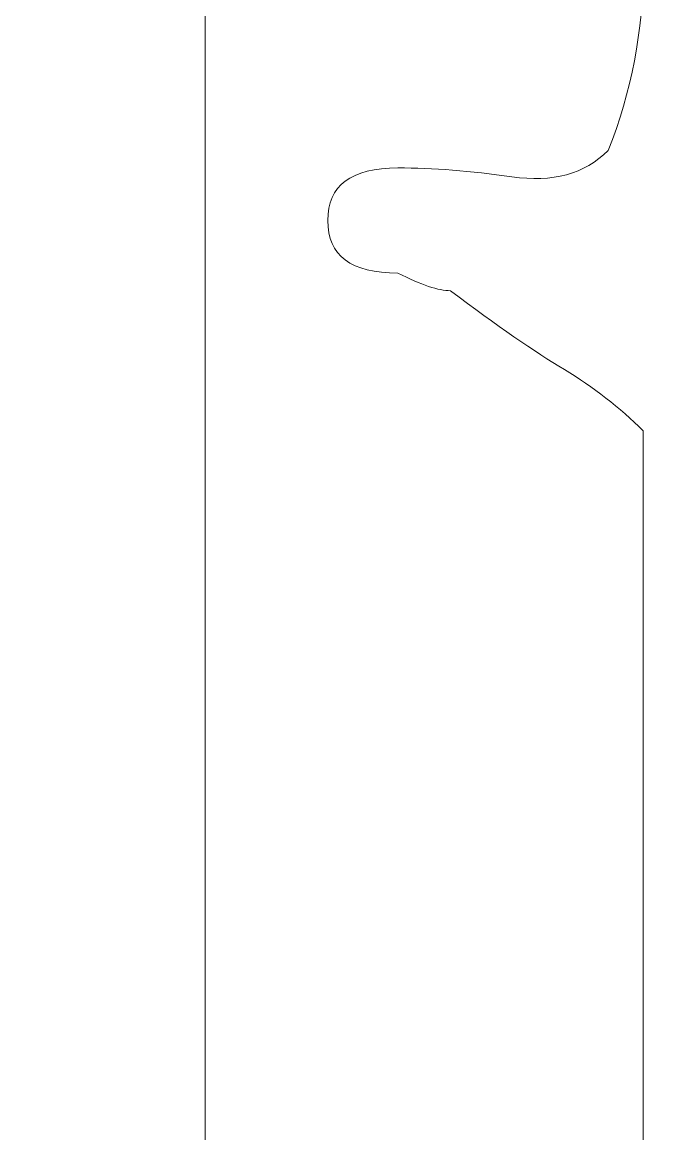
# Model space of a CAD drawing. Header units: inches. Extents: x 82 to 998, y -953 to -127.
# Drawn here: x 720.67 to 736.92, y -615.51 to -586.98 of the extents above; entities that cross this region are included whole.
import ezdxf

# ---------------------------------------------------------------- set-up
doc = ezdxf.new("R2010")
doc.units = ezdxf.units.IN
doc.header["$MEASUREMENT"] = 0
doc.layers.add('Layer 1', color=7, linetype='Continuous')

# ---------------------------------------------------------------- blocks, each defined once
blk = doc.blocks.new('block 4')
at = {"layer": 'Layer 1', "lineweight": 0}
blk.add_open_spline([(733.924, -567.316), (733.621, -568.82), (733.543, -570.465), (733.698, -572.266), (733.846, -574.065), (733.924, -575.866), (733.924, -577.666), (734.52, -578.869), (735.274, -579.916), (736.173, -580.816), (736.468, -582.321), (736.623, -583.895), (736.623, -585.541), (736.623, -587.194), (736.32, -588.769), (735.722, -590.267), (735.118, -590.871), (734.294, -591.096), (733.247, -590.941), (732.193, -590.794), (731.221, -590.716), (730.322, -590.716), (729.12, -590.716), (728.522, -591.167), (728.522, -592.066), (728.522, -592.966), (729.12, -593.416), (730.322, -593.416), (730.921, -593.719), (731.369, -593.867), (731.672, -593.867), (732.867, -594.767), (733.846, -595.442), (734.597, -595.891), (735.344, -596.341), (736.017, -596.869), (736.623, -597.467), (736.623, -597.467), (736.623, -645.169), (736.623, -645.169), (736.017, -645.773), (735.569, -646.145), (735.274, -646.293), (734.971, -646.448), (734.52, -646.674), (733.924, -646.968), (732.419, -647.271), (731.517, -647.573), (731.221, -647.868), (730.921, -648.171), (730.921, -649.374), (731.221, -651.468), (732.123, -652.073), (732.944, -652.818), (733.698, -653.719), (734.442, -654.619), (735.274, -655.519), (736.173, -656.418), (736.173, -656.418), (736.173, -675.77), (736.173, -675.77), (735.87, -676.374), (735.569, -676.895), (735.274, -677.344), (734.971, -677.795), (734.52, -678.322), (733.924, -678.919), (733.924, -678.919), (733.924, -681.619), (733.924, -681.619), (733.924, -681.619), (736.623, -684.32), (736.623, -684.32), (736.623, -684.32), (736.623, -692.87), (736.623, -692.87), (736.623, -692.87), (733.924, -695.57), (733.924, -695.57), (733.924, -695.57), (733.924, -698.27), (733.924, -698.27), (734.52, -699.17), (735.421, -700.225), (736.623, -701.42), (736.919, -702.926), (736.173, -704.571), (734.372, -706.37), (733.473, -708.776), (733.473, -710.871), (734.372, -712.67), (734.667, -713.275), (734.971, -713.648), (735.274, -713.796), (735.569, -713.95), (735.87, -714.323), (736.173, -714.921), (735.87, -715.525), (735.569, -716.046), (735.274, -716.496), (734.971, -716.947), (734.52, -717.474), (733.924, -718.071), (733.924, -718.071), (733.924, -749.122), (733.924, -749.122), (733.318, -749.418), (732.867, -749.572), (732.571, -749.572), (732.271, -749.572), (732.123, -749.72), (732.123, -750.023), (732.123, -750.023), (623.218, -750.023), (623.218, -750.023), (623.218, -750.023), (619.168, -745.972), (619.168, -745.972), (619.168, -745.972), (619.168, -743.272), (619.168, -743.272), (620.666, -742.077), (621.713, -741.549), (622.319, -741.697), (622.915, -741.852), (624.12, -742.822), (625.918, -744.622), (627.115, -743.427), (628.169, -742.527), (629.068, -741.922), (629.068, -741.922), (631.768, -744.622), (631.768, -744.622), (631.768, -744.622), (634.468, -741.922), (634.468, -741.922), (634.468, -741.922), (682.17, -741.922), (682.17, -741.922), (682.17, -741.922), (684.869, -744.622), (684.869, -744.622), (685.468, -744.025), (685.841, -743.575), (685.996, -743.272), (686.144, -742.976), (686.515, -742.675), (687.121, -742.372), (688.619, -741.774), (690.194, -741.549), (691.847, -741.697), (693.492, -741.852), (695.068, -741.922), (696.57, -741.922), (696.57, -741.922), (706.473, -741.922), (706.473, -741.922), (706.473, -741.922), (714.572, -741.922), (714.572, -741.922), (716.07, -741.627), (717.723, -741.627), (719.521, -741.922), (721.321, -742.224), (722.967, -742.077), (724.472, -741.473), (724.472, -741.473), (725.371, -740.572), (725.371, -740.572), (725.371, -740.572), (725.371, -681.619), (725.371, -681.619), (725.371, -681.619), (728.073, -678.919), (728.073, -678.919), (728.073, -678.919), (728.073, -667.67), (728.073, -667.67), (728.073, -667.67), (725.371, -664.969), (725.371, -664.969), (725.371, -664.969), (725.371, -625.818), (725.371, -625.818), (725.97, -624.32), (726.946, -623.792), (728.296, -624.243), (729.646, -624.692), (730.47, -624.173), (730.773, -622.668), (729.872, -621.767), (728.972, -620.945), (728.073, -620.192), (727.172, -619.447), (726.273, -618.618), (725.371, -617.718), (725.371, -617.718), (725.371, -575.415), (725.371, -575.415), (725.97, -575.121), (726.42, -574.74), (726.721, -574.291), (727.016, -573.841), (727.467, -573.32), (728.073, -572.716), (728.073, -572.716), (728.073, -564.165), (728.073, -564.165), (727.467, -563.87), (727.016, -563.49), (726.721, -563.041), (726.42, -562.59), (725.97, -562.07), (725.371, -561.466), (725.371, -561.466), (725.371, -546.165), (725.371, -546.165), (725.371, -544.969), (725.519, -544.294), (725.822, -544.14), (726.117, -543.992), (727.172, -543.767), (728.972, -543.465), (729.571, -543.465), (729.872, -543.619), (729.872, -543.915), (731.069, -544.815), (732.123, -545.792), (733.022, -546.84), (733.924, -547.894), (734.971, -548.865), (736.173, -549.765), (736.173, -550.37), (736.243, -550.819), (736.398, -551.115), (736.546, -551.417), (736.623, -551.867), (736.623, -552.465), (736.623, -552.465), (736.623, -563.265), (736.623, -563.265), (736.32, -563.87), (735.421, -565.22), (733.924, -567.316)], degree=3, knots=[0, 0, 0, 0, 1, 1, 1, 2, 2, 2, 3, 3, 3, 4, 4, 4, 5, 5, 5, 6, 6, 6, 7, 7, 7, 8, 8, 8, 9, 9, 9, 10, 10, 10, 11, 11, 11, 12, 12, 12, 13, 13, 13, 14, 14, 14, 15, 15, 15, 16, 16, 16, 17, 17, 17, 18, 18, 18, 19, 19, 19, 20, 20, 20, 21, 21, 21, 22, 22, 22, 23, 23, 23, 24, 24, 24, 25, 25, 25, 26, 26, 26, 27, 27, 27, 28, 28, 28, 29, 29, 29, 30, 30, 30, 31, 31, 31, 32, 32, 32, 33, 33, 33, 34, 34, 34, 35, 35, 35, 36, 36, 36, 37, 37, 37, 38, 38, 38, 39, 39, 39, 40, 40, 40, 41, 41, 41, 42, 42, 42, 43, 43, 43, 44, 44, 44, 45, 45, 45, 46, 46, 46, 47, 47, 47, 48, 48, 48, 49, 49, 49, 50, 50, 50, 51, 51, 51, 52, 52, 52, 53, 53, 53, 54, 54, 54, 55, 55, 55, 56, 56, 56, 57, 57, 57, 58, 58, 58, 59, 59, 59, 60, 60, 60, 61, 61, 61, 62, 62, 62, 63, 63, 63, 64, 64, 64, 65, 65, 65, 66, 66, 66, 67, 67, 67, 68, 68, 68, 69, 69, 69, 70, 70, 70, 71, 71, 71, 72, 72, 72, 73, 73, 73, 74, 74, 74, 75, 75, 75, 76, 76, 76, 77, 77, 77, 78, 78, 78, 79, 79, 79, 80, 80, 80, 81, 81, 81, 81], dxfattribs=at)
blk = doc.blocks.new('block 2')
at = {"layer": 'Layer 1'}
blk.add_blockref('block 4', (0, 0), dxfattribs=at)

msp = doc.modelspace()

# ---------------------------------------------------------------- block references
at = {"layer": 'Layer 1'}
msp.add_blockref('block 2', (0, 0), dxfattribs=at)

doc.saveas('drawing.dxf')
